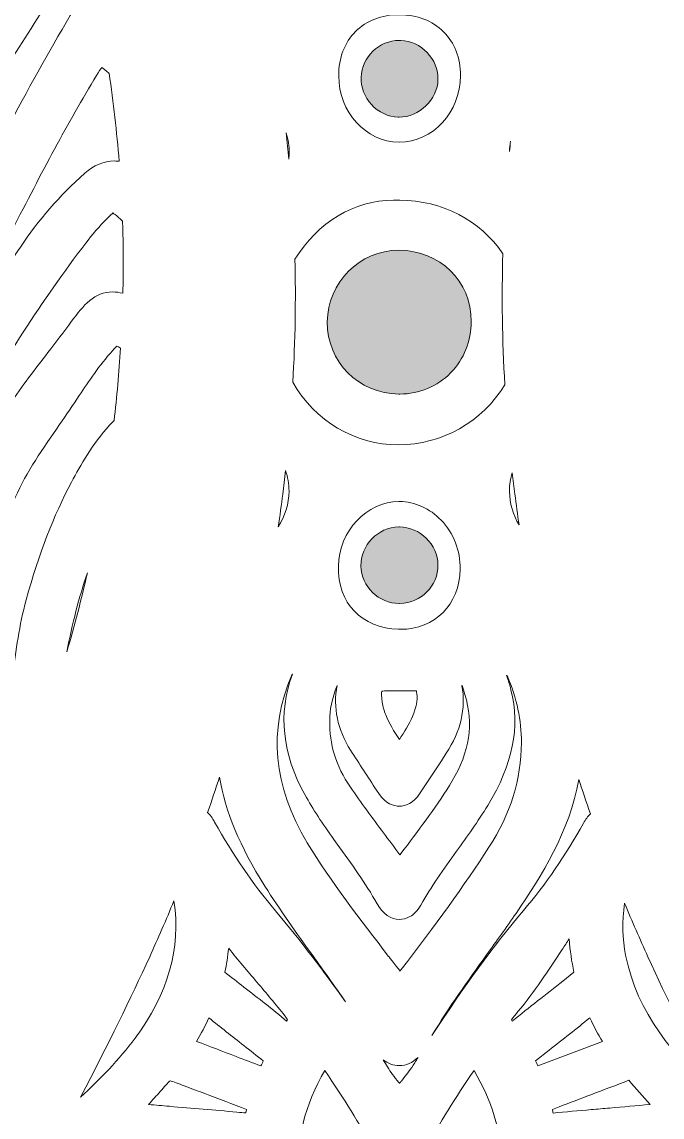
# Model space of a CAD drawing. Extents: x 86 to 1914, y -1775 to -226.
# Drawn here: x 877.8 to 1085.4, y -1257.5 to -902.7 of the extents above; entities that cross this region are included whole.
import ezdxf

# ---------------------------------------------------------------- set-up
doc = ezdxf.new("R2010")
doc.units = 0
doc.header["$MEASUREMENT"] = 0
doc.layers.add('Layer 1', color=7, linetype='Continuous')

# ---------------------------------------------------------------- blocks, each defined once
blk = doc.blocks.new('block 3')
at = {"layer": 'Layer 1', "lineweight": 0}
for points, knots in [([(1909.17, -702.32), (1893.53, -708.4), (1878.2, -715.47), (1862.07, -720.2), (1823.68, -731.4), (1784.54, -739.2), (1744.98, -744.84), (1694.01, -752.11), (1642.77, -754.79), (1591.31, -753.43), (1567.38, -752.78), (1543.5, -751.06), (1519.7, -748.57), (1518.95, -748.5), (1518.23, -748.27), (1516.47, -747.89), (1521.31, -745.56), (1525.28, -743.84), (1529.07, -741.79), (1559.4, -725.46), (1587.96, -706.29), (1616.7, -687.4), (1637.98, -673.37), (1658.69, -658.5), (1678.04, -641.89), (1702.57, -620.8), (1726.08, -598.68), (1745.34, -572.43), (1771.85, -536.26), (1794.13, -497.98), (1805.01, -453.96), (1810.58, -431.4), (1812.48, -408.61), (1807.15, -385.71), (1799.99, -355.07), (1781.2, -333.42), (1754.39, -318.07), (1735.77, -307.39), (1715.33, -301.57), (1694.83, -296.02), (1639.25, -281.02), (1582.52, -273.01), (1525.26, -268.1), (1466.95, -263.11), (1408.48, -261.26), (1350.06, -258.65), (1310.62, -256.91), (1271.23, -254.46), (1231.92, -250.93), (1187.04, -246.9), (1142.64, -240.01), (1098.76, -229.77), (1097.38, -229.46), (1095.97, -229.28), (1094.55, -229.02), (1078.62, -226.14), (1069.68, -233.52), (1069.82, -249.66), (1069.91, -262.09), (1074.97, -273.1), (1080.67, -283.74), (1093.27, -307.24), (1112.11, -324.9), (1133.84, -339.73), (1161.19, -358.37), (1191.36, -371.14), (1222.31, -382.25), (1258.9, -395.4), (1296.14, -406.22), (1334.58, -412.44), (1357.87, -416.21), (1381.45, -418.28), (1404.53, -423.39), (1415.7, -425.87), (1426.68, -428.9), (1436.75, -434.56), (1456.38, -445.58), (1461.8, -464.49), (1451.07, -484.35), (1446.41, -492.94), (1439.97, -500.12), (1433.06, -506.94), (1394.64, -544.94), (1348.21, -569.06), (1297.15, -585.1), (1255.81, -598.08), (1213.48, -605.3), (1170.25, -608.18), (1144.02, -609.94), (1117.76, -611.25), (1091.51, -612.79), (1070.66, -614), (1049.77, -614.35), (1028.92, -615.67), (1019.27, -616.27), (1009.63, -616.49), (1000, -616.47), (990.37, -616.49), (980.73, -616.27), (971.08, -615.67), (950.23, -614.35), (929.34, -614), (908.49, -612.79), (882.24, -611.25), (855.98, -609.94), (829.75, -608.18), (786.52, -605.3), (744.19, -598.08), (702.85, -585.1), (651.79, -569.06), (605.36, -544.94), (566.94, -506.94), (560.03, -500.12), (553.59, -492.94), (548.93, -484.35), (538.2, -464.49), (543.62, -445.58), (563.25, -434.56), (573.32, -428.9), (584.3, -425.87), (595.47, -423.39), (618.55, -418.28), (642.13, -416.21), (665.42, -412.44), (703.86, -406.22), (741.1, -395.4), (777.69, -382.25), (808.64, -371.14), (838.81, -358.37), (866.15, -339.73), (887.89, -324.9), (906.73, -307.24), (919.33, -283.74), (925.03, -273.1), (930.09, -262.09), (930.18, -249.66), (930.32, -233.52), (921.38, -226.14), (905.45, -229.02), (904.03, -229.28), (902.62, -229.46), (901.24, -229.77), (857.36, -240.01), (812.96, -246.9), (768.08, -250.93), (728.77, -254.46), (689.38, -256.91), (649.94, -258.65), (591.52, -261.26), (533.05, -263.11), (474.74, -268.1), (417.48, -273.01), (360.75, -281.02), (305.17, -296.02), (284.67, -301.57), (264.23, -307.39), (245.61, -318.07), (218.8, -333.42), (200.01, -355.07), (192.85, -385.71), (187.52, -408.61), (189.42, -431.4), (194.99, -453.96), (205.87, -497.98), (228.15, -536.26), (254.66, -572.43), (273.92, -598.68), (297.43, -620.8), (321.96, -641.89), (341.31, -658.5), (362.02, -673.37), (383.3, -687.4), (412.04, -706.29), (440.6, -725.46), (470.93, -741.79), (474.72, -743.84), (478.69, -745.56), (483.53, -747.89), (481.77, -748.27), (481.05, -748.5), (480.3, -748.57), (456.5, -751.06), (432.62, -752.78), (408.69, -753.43), (357.23, -754.79), (305.99, -752.11), (255.02, -744.84), (215.46, -739.2), (176.32, -731.4), (137.93, -720.2), (121.79, -715.47), (106.47, -708.4), (90.83, -702.32), (87.69, -701.09), (86.4, -701.07), (86.48, -705.08), (86.69, -719.22), (87.8, -733.29), (91.12, -747.05), (99.71, -782.62), (115.58, -814.95), (136.23, -844.92), (168.79, -892.16), (210.55, -928.09), (264.67, -948.87), (273.9, -952.41), (282.4, -953.96), (291.34, -948.92), (292.97, -948.02), (294.91, -947.66), (296.69, -947), (374.62, -918.81), (451.55, -888.04), (528.24, -856.69), (532.23, -855.06), (533.25, -856.2), (534.44, -859.68), (539.3, -873.81), (542.84, -888.26), (545.3, -902.96), (551.58, -940.29), (550.69, -978.12), (552.97, -1015.72), (553.99, -1032.31), (554.86, -1048.99), (554.24, -1065.56), (553.75, -1078.11), (558.83, -1087.41), (565.88, -1096.91), (582.42, -1119.16), (599.1, -1141.37), (614.38, -1164.49), (643.83, -1209.07), (661.58, -1258.64), (673.71, -1310.35), (687.05, -1367.25), (691.77, -1425.16), (693.42, -1483.42), (694.18, -1510.5), (693.29, -1537.61), (694.51, -1564.72), (696.46, -1608.03), (712.64, -1644.19), (746.14, -1672.33), (776.75, -1698), (809.08, -1721.5), (840.23, -1746.5), (867.46, -1768.37), (898.86, -1775.17), (933.26, -1769.89), (950.95, -1767.19), (968.61, -1764.18), (986.51, -1762.87), (991.03, -1762.55), (995.52, -1762.4), (1000, -1762.4), (1004.48, -1762.4), (1008.97, -1762.55), (1013.49, -1762.87), (1031.39, -1764.18), (1049.05, -1767.19), (1066.74, -1769.89), (1101.14, -1775.17), (1132.54, -1768.37), (1159.77, -1746.5), (1190.92, -1721.5), (1223.25, -1698), (1253.86, -1672.33), (1287.36, -1644.19), (1303.53, -1608.03), (1305.49, -1564.72), (1306.71, -1537.61), (1305.82, -1510.5), (1306.58, -1483.42), (1308.23, -1425.16), (1312.95, -1367.25), (1326.29, -1310.35), (1338.42, -1258.64), (1356.17, -1209.07), (1385.62, -1164.49), (1400.9, -1141.37), (1417.58, -1119.16), (1434.12, -1096.91), (1441.17, -1087.41), (1446.25, -1078.11), (1445.76, -1065.56), (1445.14, -1048.99), (1446.01, -1032.31), (1447.03, -1015.72), (1449.31, -978.12), (1448.42, -940.29), (1454.7, -902.96), (1457.16, -888.26), (1460.7, -873.81), (1465.56, -859.68), (1466.75, -856.2), (1467.77, -855.06), (1471.76, -856.69), (1548.45, -888.04), (1625.38, -918.81), (1703.31, -947), (1705.09, -947.66), (1707.03, -948.02), (1708.66, -948.92), (1717.6, -953.96), (1726.1, -952.41), (1735.33, -948.87), (1789.45, -928.09), (1831.21, -892.16), (1863.77, -844.92), (1884.42, -814.95), (1900.29, -782.62), (1908.88, -747.05), (1912.2, -733.29), (1913.31, -719.22), (1913.52, -705.08), (1913.6, -701.07), (1912.31, -701.09), (1909.17, -702.32)], [0, 0, 0, 0, 1, 1, 1, 2, 2, 2, 3, 3, 3, 4, 4, 4, 5, 5, 5, 6, 6, 6, 7, 7, 7, 8, 8, 8, 9, 9, 9, 10, 10, 10, 11, 11, 11, 12, 12, 12, 13, 13, 13, 14, 14, 14, 15, 15, 15, 16, 16, 16, 17, 17, 17, 18, 18, 18, 19, 19, 19, 20, 20, 20, 21, 21, 21, 22, 22, 22, 23, 23, 23, 24, 24, 24, 25, 25, 25, 26, 26, 26, 27, 27, 27, 28, 28, 28, 29, 29, 29, 30, 30, 30, 31, 31, 31, 32, 32, 32, 33, 33, 33, 34, 34, 34, 35, 35, 35, 36, 36, 36, 37, 37, 37, 38, 38, 38, 39, 39, 39, 40, 40, 40, 41, 41, 41, 42, 42, 42, 43, 43, 43, 44, 44, 44, 45, 45, 45, 46, 46, 46, 47, 47, 47, 48, 48, 48, 49, 49, 49, 50, 50, 50, 51, 51, 51, 52, 52, 52, 53, 53, 53, 54, 54, 54, 55, 55, 55, 56, 56, 56, 57, 57, 57, 58, 58, 58, 59, 59, 59, 60, 60, 60, 61, 61, 61, 62, 62, 62, 63, 63, 63, 64, 64, 64, 65, 65, 65, 66, 66, 66, 67, 67, 67, 68, 68, 68, 69, 69, 69, 70, 70, 70, 71, 71, 71, 72, 72, 72, 73, 73, 73, 74, 74, 74, 75, 75, 75, 76, 76, 76, 77, 77, 77, 78, 78, 78, 79, 79, 79, 80, 80, 80, 81, 81, 81, 82, 82, 82, 83, 83, 83, 84, 84, 84, 85, 85, 85, 86, 86, 86, 87, 87, 87, 88, 88, 88, 89, 89, 89, 90, 90, 90, 91, 91, 91, 92, 92, 92, 93, 93, 93, 94, 94, 94, 95, 95, 95, 96, 96, 96, 97, 97, 97, 98, 98, 98, 99, 99, 99, 100, 100, 100, 101, 101, 101, 102, 102, 102, 103, 103, 103, 104, 104, 104, 105, 105, 105, 106, 106, 106, 106]), ([(812.02, -1020.58), (821.73, -998.5), (834.3, -978.01), (845.29, -960.91), (852.41, -949.81), (859.54, -938.48), (866.41, -927.53), (876.47, -911.5), (886.81, -895.04), (897.43, -878.94), (898.63, -883.02), (899.59, -886.52), (900.33, -889.36), (885.41, -913.33), (872.36, -938.05), (859.23, -963.34), (855.55, -970.41), (851.74, -977.55), (848.04, -984.46), (839.34, -1000.73), (830.36, -1017.53), (822.59, -1034.72), (821.61, -1036.86), (820.26, -1038.96), (818.85, -1041.18), (818.42, -1041.87), (817.98, -1042.55), (817.55, -1043.24), (815.41, -1042.08), (813.27, -1040.94), (811.11, -1039.8), (811.11, -1039.8), (808.68, -1038.49), (808.68, -1038.49), (807.05, -1035.19), (805.34, -1031.97), (803.57, -1028.83), (808.53, -1028.5), (810.53, -1023.95), (812.02, -1020.58)], [0, 0, 0, 0, 1, 1, 1, 2, 2, 2, 3, 3, 3, 4, 4, 4, 5, 5, 5, 6, 6, 6, 7, 7, 7, 8, 8, 8, 9, 9, 9, 10, 10, 10, 11, 11, 11, 12, 12, 12, 13, 13, 13, 13]), ([(985.95, -905.84), (989.5, -902.27), (994.4, -900.37), (1000.13, -900.37), (1000.13, -900.37), (1000.13, -894.93), (1000.13, -894.93), (1000.13, -894.93), (1000.18, -900.37), (1000.18, -900.37), (1005.97, -900.39), (1010.91, -902.31), (1014.52, -905.9), (1018.11, -909.49), (1020.02, -914.38), (1020, -920.1), (1019.96, -931.99), (1011.1, -941.67), (1000.09, -941.67), (989.3, -941.58), (980.51, -931.94), (980.51, -920.15), (980.51, -914.37), (982.39, -909.42), (985.95, -905.84)], [0, 0, 0, 0, 1, 1, 1, 2, 2, 2, 3, 3, 3, 4, 4, 4, 5, 5, 5, 6, 6, 6, 7, 7, 7, 8, 8, 8, 8]), ([(907.82, -947.76), (904.36, -947.76), (901.09, -949.11), (898.14, -951.75), (889.96, -959.02), (883.14, -966.84), (877.27, -975.67), (875.06, -978.99), (872.81, -982.29), (870.54, -985.59), (864.8, -994), (858.85, -1002.7), (853.66, -1011.84), (853.66, -1011.84), (851.25, -1016.1), (850.4, -1017.62), (858.45, -1001.83), (866.5, -986.04), (874.57, -970.26), (884.23, -951.35), (892.59, -935.58), (901.95, -920.06), (902.74, -918.75), (903.31, -917.97), (903.67, -917.5), (904.16, -917.81), (904.9, -918.36), (905.99, -919.28), (905.99, -919.28), (906.06, -919.35), (906.06, -919.35), (907.46, -928.85), (908.55, -938.39), (909.31, -947.85), (908.82, -947.8), (908.31, -947.76), (907.82, -947.76)], [0, 0, 0, 0, 1, 1, 1, 2, 2, 2, 3, 3, 3, 4, 4, 4, 5, 5, 5, 6, 6, 6, 7, 7, 7, 8, 8, 8, 9, 9, 9, 10, 10, 10, 11, 11, 11, 12, 12, 12, 12]), ([(963.43, -938.68), (964.14, -940.78), (964.5, -942.98), (964.46, -945.14), (964.46, -945.82), (964.41, -946.49), (964.34, -947.17), (964.06, -944.34), (963.76, -941.49), (963.43, -938.68)], [0, 0, 0, 0, 1, 1, 1, 2, 2, 2, 3, 3, 3, 3]), ([(1035.9, -944.72), (1035.94, -943.58), (1036.04, -942.45), (1036.26, -941.33), (1036.14, -942.45), (1036.03, -943.59), (1035.9, -944.72)], [0, 0, 0, 0, 1, 1, 1, 2, 2, 2, 2]), ([(966.31, -979.62), (973.71, -967.58), (985.57, -960.46), (998.3, -960.46), (998.84, -960.46), (999.4, -960.46), (999.96, -960.49), (999.96, -960.49), (1000.31, -960.49), (1000.31, -960.49), (1014.05, -960.49), (1026.44, -966.93), (1033.74, -977.81), (1033.34, -991.66), (1033.56, -1005.91), (1034.39, -1020.23), (1027.07, -1032.27), (1013.98, -1039.71), (999.89, -1039.71), (985.75, -1039.71), (972.77, -1031.98), (965.64, -1019.46), (966.42, -1005.98), (966.64, -992.6), (966.31, -979.62)], [0, 0, 0, 0, 1, 1, 1, 2, 2, 2, 3, 3, 3, 4, 4, 4, 5, 5, 5, 6, 6, 6, 7, 7, 7, 8, 8, 8, 8]), ([(910.52, -990.63), (909.4, -990.34), (908.31, -990.19), (907.2, -990.19), (901.33, -990.19), (897.7, -994.49), (893.9, -999.67), (891.39, -1003.08), (888.75, -1006.51), (886.21, -1009.83), (882.07, -1015.19), (877.8, -1020.74), (873.86, -1026.53), (861.79, -1044.29), (853.46, -1062.35), (848.62, -1081.41), (847.03, -1077.55), (845.61, -1073.47), (844.58, -1069.24), (844.52, -1068.92), (844.98, -1067.67), (845.21, -1067), (845.21, -1067), (845.29, -1066.76), (845.29, -1066.76), (850.05, -1053.6), (854.39, -1043.73), (859.34, -1034.79), (871.61, -1012.6), (884.41, -992.84), (898.48, -974.38), (900.51, -971.72), (902.91, -968.96), (905.61, -966.19), (906.44, -965.33), (906.99, -964.86), (907.31, -964.61), (907.69, -964.84), (908.29, -965.3), (909.25, -966.13), (909.63, -966.48), (910.03, -966.84), (910.41, -967.22), (910.43, -967.85), (910.45, -968.51), (910.47, -969.12), (910.67, -976.05), (910.7, -983.27), (910.52, -990.63)], [0, 0, 0, 0, 1, 1, 1, 2, 2, 2, 3, 3, 3, 4, 4, 4, 5, 5, 5, 6, 6, 6, 7, 7, 7, 8, 8, 8, 9, 9, 9, 10, 10, 10, 11, 11, 11, 12, 12, 12, 13, 13, 13, 14, 14, 14, 15, 15, 15, 16, 16, 16, 16]), ([(907.68, -1031.87), (907.15, -1032.33), (906.66, -1032.84), (906.17, -1033.38), (900.68, -1039.56), (896.71, -1046.45), (893.88, -1051.77), (888.04, -1062.68), (883.36, -1074.83), (879.16, -1089.99), (876.89, -1098.13), (875.82, -1106.41), (874.79, -1114.43), (874.79, -1114.43), (874.66, -1115.41), (874.66, -1115.41), (871.87, -1111.92), (868.71, -1108.44), (865.16, -1104.91), (862.42, -1102.19), (861.62, -1099.67), (862.28, -1095.93), (864.83, -1081.45), (870.42, -1068.03), (875.57, -1056.79), (879.37, -1048.45), (884.54, -1041.01), (890, -1033.13), (892.12, -1030.08), (894.29, -1026.94), (896.38, -1023.75), (899.34, -1019.22), (902.94, -1013.96), (907.13, -1009.23), (907.87, -1008.41), (908.33, -1007.98), (908.6, -1007.74), (908.85, -1007.85), (909.22, -1008.03), (909.76, -1008.36), (909.27, -1016.32), (908.56, -1024.21), (907.68, -1031.87)], [0, 0, 0, 0, 1, 1, 1, 2, 2, 2, 3, 3, 3, 4, 4, 4, 5, 5, 5, 6, 6, 6, 7, 7, 7, 8, 8, 8, 9, 9, 9, 10, 10, 10, 11, 11, 11, 12, 12, 12, 13, 13, 13, 14, 14, 14, 14]), ([(962.36, -1055.68), (962.67, -1053.18), (962.98, -1050.62), (963.25, -1048.05), (964.01, -1050.13), (964.41, -1052.4), (964.41, -1054.77), (964.41, -1058.8), (963.12, -1062.82), (960.89, -1066.31), (961.43, -1062.7), (961.92, -1059.16), (962.36, -1055.68)], [0, 0, 0, 0, 1, 1, 1, 2, 2, 2, 3, 3, 3, 4, 4, 4, 4]), ([(1039.02, -1065.69), (1037.04, -1062.41), (1035.92, -1058.64), (1035.9, -1054.83), (1035.88, -1052.74), (1036.21, -1050.71), (1036.82, -1048.79), (1037.1, -1051.11), (1037.37, -1053.41), (1037.64, -1055.68), (1038.06, -1058.96), (1038.51, -1062.3), (1039.02, -1065.69)], [0, 0, 0, 0, 1, 1, 1, 2, 2, 2, 3, 3, 3, 4, 4, 4, 4]), ([(1000.56, -1099.49), (1000.56, -1099.49), (999.95, -1099.49), (999.95, -1099.49), (987.98, -1099.18), (980.13, -1090.96), (980.4, -1079.05), (980.67, -1067.68), (989.65, -1058.09), (1000, -1058.09), (1000, -1058.09), (1000.25, -1058.09), (1000.25, -1058.09), (1005.26, -1058.17), (1010.04, -1060.32), (1013.74, -1064.13), (1017.79, -1068.32), (1020.04, -1074.1), (1019.91, -1079.98), (1019.69, -1091.47), (1011.73, -1099.49), (1000.56, -1099.49)], [0, 0, 0, 0, 1, 1, 1, 2, 2, 2, 3, 3, 3, 4, 4, 4, 5, 5, 5, 6, 6, 6, 7, 7, 7, 7]), ([(899.03, -1081.21), (897.05, -1089.73), (894.84, -1098.27), (892.37, -1106.79), (894.06, -1097.67), (896.27, -1089.21), (899.03, -1081.21)], [0, 0, 0, 0, 1, 1, 1, 2, 2, 2, 2]), ([(965.42, -1114.01), (965.44, -1114.01), (965.46, -1114.01), (965.48, -1114.03), (960.8, -1126.79), (962.18, -1139.92), (969.56, -1153.06), (972.17, -1157.72), (975.25, -1162.47), (978.97, -1167.61), (978.97, -1167.61), (980, -1169.06), (980, -1169.06), (984.72, -1175.57), (989.18, -1181.71), (992.98, -1188.38), (994.9, -1191.76), (997.35, -1193.46), (1000.25, -1193.46), (1001.23, -1193.46), (1002.43, -1193.26), (1003.63, -1192.59), (1004.84, -1191.9), (1006.07, -1190.74), (1007.14, -1188.84), (1010.52, -1182.82), (1014.5, -1177.27), (1018.73, -1171.39), (1022.14, -1166.64), (1025.67, -1161.73), (1028.85, -1156.55), (1037.01, -1143.2), (1039.4, -1131.29), (1036.39, -1119.07), (1035.99, -1117.45), (1035.48, -1115.95), (1034.98, -1114.5), (1035.05, -1114.48), (1035.1, -1114.46), (1035.17, -1114.44), (1038.29, -1121.84), (1039.8, -1128.99), (1039.76, -1136.22), (1039.74, -1148.06), (1036.21, -1159.46), (1029.25, -1170.11), (1021.09, -1182.6), (1011.77, -1195.56), (1000.74, -1209.76), (1000.65, -1209.89), (1000.53, -1210.03), (1000.4, -1210.21), (1000.25, -1210.01), (996.7, -1205.45), (996.7, -1205.45), (987.56, -1193.66), (978.12, -1181.48), (970.34, -1168.64), (959.17, -1150.22), (957.57, -1132.34), (965.42, -1114.01)], [0, 0, 0, 0, 1, 1, 1, 2, 2, 2, 3, 3, 3, 4, 4, 4, 5, 5, 5, 6, 6, 6, 7, 7, 7, 8, 8, 8, 9, 9, 9, 10, 10, 10, 11, 11, 11, 12, 12, 12, 13, 13, 13, 14, 14, 14, 15, 15, 15, 16, 16, 16, 17, 17, 17, 18, 18, 18, 19, 19, 19, 20, 20, 20, 20]), ([(977.63, -1128.75), (977.55, -1125.79), (978.33, -1122.15), (979.98, -1117.67), (978.62, -1124.8), (980.13, -1132.03), (984.39, -1138.7), (987.16, -1143.02), (989.97, -1147.32), (992.8, -1151.6), (992.8, -1151.6), (993.55, -1152.74), (993.55, -1152.74), (995.74, -1156.07), (998.37, -1156.78), (1000.18, -1156.78), (1002.03, -1156.78), (1004.71, -1156.06), (1006.98, -1152.52), (1009.23, -1149.02), (1011.51, -1145.56), (1013.8, -1142.08), (1013.8, -1142.08), (1015.41, -1139.63), (1015.41, -1139.63), (1020.11, -1132.47), (1021.81, -1125.11), (1020.49, -1117.69), (1020.49, -1117.69), (1020.51, -1117.69), (1020.51, -1117.69), (1020.8, -1118.54), (1021.14, -1119.67), (1021.43, -1120.59), (1024.33, -1130.07), (1022.97, -1139.25), (1017.32, -1148.62), (1012.71, -1156.24), (1007.16, -1163.6), (1001.78, -1170.71), (1001.78, -1170.71), (1000.34, -1172.59), (1000.34, -1172.59), (998.6, -1170.2), (996.83, -1167.82), (995.03, -1165.45), (991.44, -1160.61), (987.71, -1155.62), (984.3, -1150.62), (979.58, -1143.74), (977.46, -1136.85), (977.63, -1128.99), (977.63, -1128.99), (977.63, -1128.75), (977.63, -1128.75)], [0, 0, 0, 0, 1, 1, 1, 2, 2, 2, 3, 3, 3, 4, 4, 4, 5, 5, 5, 6, 6, 6, 7, 7, 7, 8, 8, 8, 9, 9, 9, 10, 10, 10, 11, 11, 11, 12, 12, 12, 13, 13, 13, 14, 14, 14, 15, 15, 15, 16, 16, 16, 17, 17, 17, 18, 18, 18, 18]), ([(1004.46, -1127.72), (1003.35, -1130.26), (1001.85, -1132.68), (1000.2, -1135.21), (998.46, -1132.54), (996.85, -1129.96), (995.76, -1127.25), (995.23, -1125.92), (994.85, -1124.49), (994.65, -1123.08), (994.4, -1121.17), (994.4, -1120.12), (994.45, -1119.58), (994.89, -1119.5), (995.67, -1119.41), (996.97, -1119.41), (996.97, -1119.41), (998.37, -1119.43), (998.69, -1119.43), (998.69, -1119.43), (999.75, -1119.41), (999.75, -1119.41), (999.91, -1119.43), (1000.09, -1119.45), (1000.27, -1119.45), (1000.27, -1119.45), (1003.05, -1119.45), (1003.05, -1119.45), (1003.64, -1119.45), (1004.24, -1119.45), (1004.84, -1119.43), (1004.84, -1119.43), (1005.71, -1119.43), (1005.71, -1119.43), (1005.77, -1119.79), (1005.82, -1120.14), (1005.86, -1120.39), (1006.16, -1122.51), (1005.73, -1124.76), (1004.46, -1127.72)], [0, 0, 0, 0, 1, 1, 1, 2, 2, 2, 3, 3, 3, 4, 4, 4, 5, 5, 5, 6, 6, 6, 7, 7, 7, 8, 8, 8, 9, 9, 9, 10, 10, 10, 11, 11, 11, 12, 12, 12, 13, 13, 13, 13]), ([(982.68, -1220.2), (975.81, -1210.36), (968.29, -1200.57), (959.98, -1190.67), (952.68, -1181.95), (946.04, -1172.3), (940.28, -1161.97), (939.91, -1161.31), (939.19, -1160.03), (938.01, -1158.83), (939.33, -1155.02), (940.62, -1151.2), (941.85, -1147.39), (943.77, -1158.67), (948.4, -1169.69), (956.58, -1182.69), (961.47, -1190.45), (966.86, -1197.94), (972.08, -1205.19), (975.63, -1210.11), (979.24, -1215.09), (982.68, -1220.2)], [0, 0, 0, 0, 1, 1, 1, 2, 2, 2, 3, 3, 3, 4, 4, 4, 5, 5, 5, 6, 6, 6, 7, 7, 7, 7]), ([(1059.87, -1162.31), (1054.19, -1172.59), (1047.65, -1182.11), (1040.43, -1190.61), (1030.68, -1202.09), (1021.12, -1215.11), (1010.77, -1231.1), (1016.17, -1222.05), (1022.41, -1213.39), (1028.48, -1204.96), (1031.64, -1200.59), (1034.9, -1196.05), (1038.02, -1191.52), (1046.34, -1179.37), (1055.37, -1165.1), (1058.38, -1148.11), (1059.6, -1151.81), (1060.85, -1155.53), (1062.14, -1159.23), (1061.3, -1160.06), (1060.54, -1161.1), (1059.87, -1162.31)], [0, 0, 0, 0, 1, 1, 1, 2, 2, 2, 3, 3, 3, 4, 4, 4, 5, 5, 5, 6, 6, 6, 7, 7, 7, 7]), ([(914.48, -1231.95), (909.22, -1238.97), (903.07, -1245.26), (896.82, -1251.06), (905.92, -1233.6), (913.06, -1219.08), (919.21, -1205.59), (921.91, -1199.66), (924.54, -1193.61), (927.08, -1187.46), (929.42, -1202.89), (925.24, -1217.52), (914.48, -1231.95)], [0, 0, 0, 0, 1, 1, 1, 2, 2, 2, 3, 3, 3, 4, 4, 4, 4]), ([(1073.54, -1205.06), (1072.49, -1199.77), (1072.38, -1194.29), (1073.25, -1188.26), (1075.68, -1194.13), (1078.2, -1199.93), (1080.79, -1205.61), (1086.92, -1219.04), (1093.77, -1232.99), (1102.77, -1250.27), (1089.04, -1237.43), (1077.35, -1223.99), (1073.54, -1205.06)], [0, 0, 0, 0, 1, 1, 1, 2, 2, 2, 3, 3, 3, 4, 4, 4, 4]), ([(963.63, -1226.48), (959.1, -1222.62), (954.38, -1218.95), (949.79, -1215.42), (947.73, -1213.8), (945.64, -1212.19), (943.59, -1210.58), (944.14, -1208.06), (944.55, -1205.48), (944.83, -1202.8), (947.82, -1206.59), (950.92, -1210.23), (953.98, -1213.8), (957.01, -1217.34), (960.13, -1221.02), (963.03, -1224.68), (963.56, -1225.37), (963.79, -1225.77), (963.88, -1225.97), (963.85, -1226.08), (963.76, -1226.24), (963.63, -1226.48)], [0, 0, 0, 0, 1, 1, 1, 2, 2, 2, 3, 3, 3, 4, 4, 4, 5, 5, 5, 6, 6, 6, 7, 7, 7, 7]), ([(1053.2, -1213.48), (1047.74, -1217.76), (1042.28, -1222.04), (1036.81, -1226.41), (1036.72, -1226.26), (1036.62, -1226.11), (1036.55, -1225.99), (1037.1, -1225.24), (1038, -1224.16), (1038.66, -1223.36), (1044, -1216.9), (1048.57, -1209.94), (1052.98, -1203.22), (1053.74, -1202.07), (1054.5, -1200.91), (1055.26, -1199.75), (1055.54, -1203.54), (1056.04, -1207.13), (1056.82, -1210.61), (1056.82, -1210.61), (1053.2, -1213.48), (1053.2, -1213.48)], [0, 0, 0, 0, 1, 1, 1, 2, 2, 2, 3, 3, 3, 4, 4, 4, 5, 5, 5, 6, 6, 6, 7, 7, 7, 7]), ([(938.41, -1225.39), (942.16, -1228.38), (945.93, -1231.34), (949.7, -1234.31), (951.83, -1235.98), (953.93, -1237.65), (956.05, -1239.3), (955.8, -1239.86), (955.54, -1240.42), (955.29, -1240.96), (952.6, -1239.95), (949.92, -1238.92), (947.22, -1237.9), (942.98, -1236.27), (938.72, -1234.64), (934.4, -1233.02), (935.91, -1230.48), (937.25, -1227.96), (938.41, -1225.39)], [0, 0, 0, 0, 1, 1, 1, 2, 2, 2, 3, 3, 3, 4, 4, 4, 5, 5, 5, 6, 6, 6, 6]), ([(1045.11, -1240.95), (1044.86, -1240.4), (1044.62, -1239.84), (1044.37, -1239.3), (1044.37, -1239.3), (1048.75, -1235.83), (1048.75, -1235.83), (1053.16, -1232.37), (1057.55, -1228.91), (1061.97, -1225.39), (1063.24, -1228.15), (1064.62, -1230.7), (1066.02, -1233.04), (1066.02, -1233.04), (1045.11, -1240.95), (1045.11, -1240.95)], [0, 0, 0, 0, 1, 1, 1, 2, 2, 2, 3, 3, 3, 4, 4, 4, 5, 5, 5, 5]), ([(1000.15, -1240.84), (1002.43, -1240.84), (1004.53, -1239.91), (1006.24, -1238.21), (1005.87, -1238.79), (1005.51, -1239.35), (1005.15, -1239.93), (1003.92, -1241.91), (1002.43, -1243.83), (1000.83, -1245.84), (1000.63, -1246.11), (1000.44, -1246.37), (1000.24, -1246.62), (1000.13, -1246.51), (1000.04, -1246.39), (999.95, -1246.26), (998.6, -1244.54), (997.33, -1242.92), (996.34, -1241.25), (995.88, -1240.49), (995.43, -1239.73), (994.96, -1238.97), (996.46, -1240.18), (998.24, -1240.84), (1000.15, -1240.84)], [0, 0, 0, 0, 1, 1, 1, 2, 2, 2, 3, 3, 3, 4, 4, 4, 5, 5, 5, 6, 6, 6, 7, 7, 7, 8, 8, 8, 8]), ([(1000.49, -1355.23), (1000.38, -1355.37), (1000.29, -1355.52), (1000.2, -1355.64), (1000.13, -1355.52), (1000.04, -1355.41), (999.96, -1355.28), (992.95, -1344.53), (987.04, -1332.78), (981.32, -1321.41), (979.77, -1318.31), (978.21, -1315.21), (976.63, -1312.13), (971.15, -1301.47), (967.64, -1289.36), (966.98, -1278.86), (966.8, -1264.66), (969.52, -1253.53), (975.99, -1242.45), (982.3, -1251.7), (987.29, -1259.75), (991.53, -1267.58), (991.53, -1267.58), (991.77, -1268.03), (991.77, -1268.03), (992.62, -1269.7), (994.6, -1273.58), (999.67, -1273.84), (999.84, -1273.84), (1000.02, -1273.85), (1000.18, -1273.85), (1005.53, -1273.85), (1007.74, -1269.7), (1008.68, -1267.93), (1008.68, -1267.93), (1008.85, -1267.64), (1008.85, -1267.64), (1013.25, -1259.48), (1018.37, -1251.21), (1024.42, -1242.45), (1035.75, -1261.72), (1036.7, -1282), (1027.34, -1304.33), (1019.73, -1322.52), (1010.68, -1339.63), (1000.49, -1355.23)], [0, 0, 0, 0, 1, 1, 1, 2, 2, 2, 3, 3, 3, 4, 4, 4, 5, 5, 5, 6, 6, 6, 7, 7, 7, 8, 8, 8, 9, 9, 9, 10, 10, 10, 11, 11, 11, 12, 12, 12, 13, 13, 13, 14, 14, 14, 15, 15, 15, 15]), ([(950.65, -1255.03), (950.56, -1255.43), (950.45, -1255.81), (950.36, -1256.16), (949.61, -1256.1), (948.67, -1256.03), (947.51, -1255.92), (940.24, -1255.25), (932.95, -1254.64), (925.66, -1254.04), (923.38, -1253.84), (921.11, -1253.66), (918.84, -1253.46), (920.13, -1252.04), (921.4, -1250.63), (922.69, -1249.18), (923.9, -1247.8), (925.17, -1246.37), (925.84, -1245.79), (926.77, -1246), (928.71, -1246.73), (930.45, -1247.38), (932.66, -1248.23), (934.87, -1249.07), (937.08, -1249.92), (941.6, -1251.64), (946.11, -1253.37), (950.65, -1255.03)], [0, 0, 0, 0, 1, 1, 1, 2, 2, 2, 3, 3, 3, 4, 4, 4, 5, 5, 5, 6, 6, 6, 7, 7, 7, 8, 8, 8, 9, 9, 9, 9]), ([(1068.43, -1254.6), (1066.4, -1254.78), (1064.38, -1254.94), (1062.35, -1255.12), (1058.33, -1255.45), (1054.16, -1255.8), (1050.02, -1256.23), (1049.97, -1255.81), (1049.9, -1255.42), (1049.84, -1255.03), (1050.5, -1254.78), (1051.28, -1254.47), (1052.02, -1254.2), (1055.45, -1252.89), (1058.87, -1251.59), (1062.3, -1250.28), (1066.41, -1248.72), (1070.53, -1247.15), (1074.63, -1245.61), (1076.89, -1248.33), (1079.22, -1250.94), (1081.5, -1253.42), (1077.04, -1253.84), (1072.72, -1254.22), (1068.43, -1254.6)], [0, 0, 0, 0, 1, 1, 1, 2, 2, 2, 3, 3, 3, 4, 4, 4, 5, 5, 5, 6, 6, 6, 7, 7, 7, 8, 8, 8, 8])]:
    blk.add_open_spline(points, degree=3, knots=knots, dxfattribs=at)
blk = doc.blocks.new('block 2')
at = {"layer": 'Layer 1', "true_color": 0xed9c43}
h = blk.add_hatch(color=33, dxfattribs=at)
h.dxf.hatch_style = 2
edge = h.paths.add_edge_path()
edge.add_spline(control_points=[(999.78, -933.56), (999.78, -933.56), (1000.16, -933.56), (1000.16, -933.56), (1006.6, -933.56), (1012.58, -927.78), (1012.71, -921.44), (1012.85, -914.75), (1007.31, -908.91), (1000.61, -908.69), (1000.61, -908.69), (1000.21, -908.69), (1000.21, -908.69), (993.59, -908.69), (988, -914.06), (987.75, -920.66), (987.64, -923.82), (988.88, -927.04), (991.17, -929.5), (993.46, -931.97), (996.6, -933.44), (999.78, -933.56)], knot_values=[0, 0, 0, 0, 1, 1, 1, 2, 2, 2, 3, 3, 3, 4, 4, 4, 5, 5, 5, 6, 6, 6, 7, 7, 7, 7], degree=3, periodic=1)
h = blk.add_hatch(color=33, dxfattribs=at)
h.dxf.hatch_style = 2
edge = h.paths.add_edge_path()
edge.add_spline(control_points=[(1000.02, -1023.27), (1000.02, -1023.27), (1000.33, -1023.27), (1000.33, -1023.27), (1006.61, -1023.27), (1012.47, -1020.84), (1016.81, -1016.41), (1021.13, -1012.01), (1023.5, -1006.09), (1023.5, -999.75), (1023.49, -986.66), (1013.45, -976.75), (1000.03, -976.69), (987.31, -976.69), (976.9, -987.11), (976.82, -999.92), (976.74, -1012.85), (986.93, -1023.11), (1000.02, -1023.27)], knot_values=[0, 0, 0, 0, 1, 1, 1, 2, 2, 2, 3, 3, 3, 4, 4, 4, 5, 5, 5, 6, 6, 6, 6], degree=3, periodic=1)
h = blk.add_hatch(color=33, dxfattribs=at)
h.dxf.hatch_style = 2
edge = h.paths.add_edge_path()
edge.add_spline(control_points=[(1000.23, -1066.32), (1000.19, -1066.32), (1000.03, -1066.32), (999.99, -1066.33), (993.22, -1066.47), (987.61, -1072.26), (987.74, -1078.96), (987.88, -1085.67), (993.46, -1091.13), (1000.18, -1091.13), (1000.18, -1091.13), (1000.18, -1091.13), (1000.18, -1091.13), (1000.21, -1091.13), (1000.35, -1091.13), (1000.38, -1091.13), (1007.24, -1091.02), (1012.77, -1085.4), (1012.7, -1078.61), (1012.63, -1072.06), (1006.8, -1066.32), (1000.23, -1066.32)], knot_values=[0, 0, 0, 0, 1, 1, 1, 2, 2, 2, 3, 3, 3, 4, 4, 4, 5, 5, 5, 6, 6, 6, 7, 7, 7, 7], degree=3, periodic=1)
at = {"layer": 'Layer 1', "lineweight": 0}
for points, knots in [([(999.78, -933.56), (999.78, -933.56), (1000.16, -933.56), (1000.16, -933.56), (1006.6, -933.56), (1012.58, -927.78), (1012.71, -921.44), (1012.85, -914.75), (1007.31, -908.91), (1000.61, -908.69), (1000.61, -908.69), (1000.21, -908.69), (1000.21, -908.69), (993.59, -908.69), (988, -914.06), (987.75, -920.66), (987.64, -923.82), (988.88, -927.04), (991.17, -929.5), (993.46, -931.97), (996.6, -933.44), (999.78, -933.56)], [0, 0, 0, 0, 1, 1, 1, 2, 2, 2, 3, 3, 3, 4, 4, 4, 5, 5, 5, 6, 6, 6, 7, 7, 7, 7]), ([(1000.02, -1023.27), (1000.02, -1023.27), (1000.33, -1023.27), (1000.33, -1023.27), (1006.61, -1023.27), (1012.47, -1020.84), (1016.81, -1016.41), (1021.13, -1012.01), (1023.5, -1006.09), (1023.5, -999.75), (1023.49, -986.66), (1013.45, -976.75), (1000.03, -976.69), (987.31, -976.69), (976.9, -987.11), (976.82, -999.92), (976.74, -1012.85), (986.93, -1023.11), (1000.02, -1023.27)], [0, 0, 0, 0, 1, 1, 1, 2, 2, 2, 3, 3, 3, 4, 4, 4, 5, 5, 5, 6, 6, 6, 6]), ([(1000.23, -1066.32), (1000.19, -1066.32), (1000.03, -1066.32), (999.99, -1066.33), (993.22, -1066.47), (987.61, -1072.26), (987.74, -1078.96), (987.88, -1085.67), (993.46, -1091.13), (1000.18, -1091.13), (1000.18, -1091.13), (1000.18, -1091.13), (1000.18, -1091.13), (1000.21, -1091.13), (1000.35, -1091.13), (1000.38, -1091.13), (1007.24, -1091.02), (1012.77, -1085.4), (1012.7, -1078.61), (1012.63, -1072.06), (1006.8, -1066.32), (1000.23, -1066.32)], [0, 0, 0, 0, 1, 1, 1, 2, 2, 2, 3, 3, 3, 4, 4, 4, 5, 5, 5, 6, 6, 6, 7, 7, 7, 7])]:
    blk.add_open_spline(points, degree=3, knots=knots, dxfattribs=at)
at = {"layer": 'Layer 1'}
blk.add_blockref('block 3', (0, 0), dxfattribs=at)

msp = doc.modelspace()

# ---------------------------------------------------------------- block references
at = {"layer": 'Layer 1'}
msp.add_blockref('block 2', (0, 0), dxfattribs=at)

doc.saveas('drawing.dxf')
